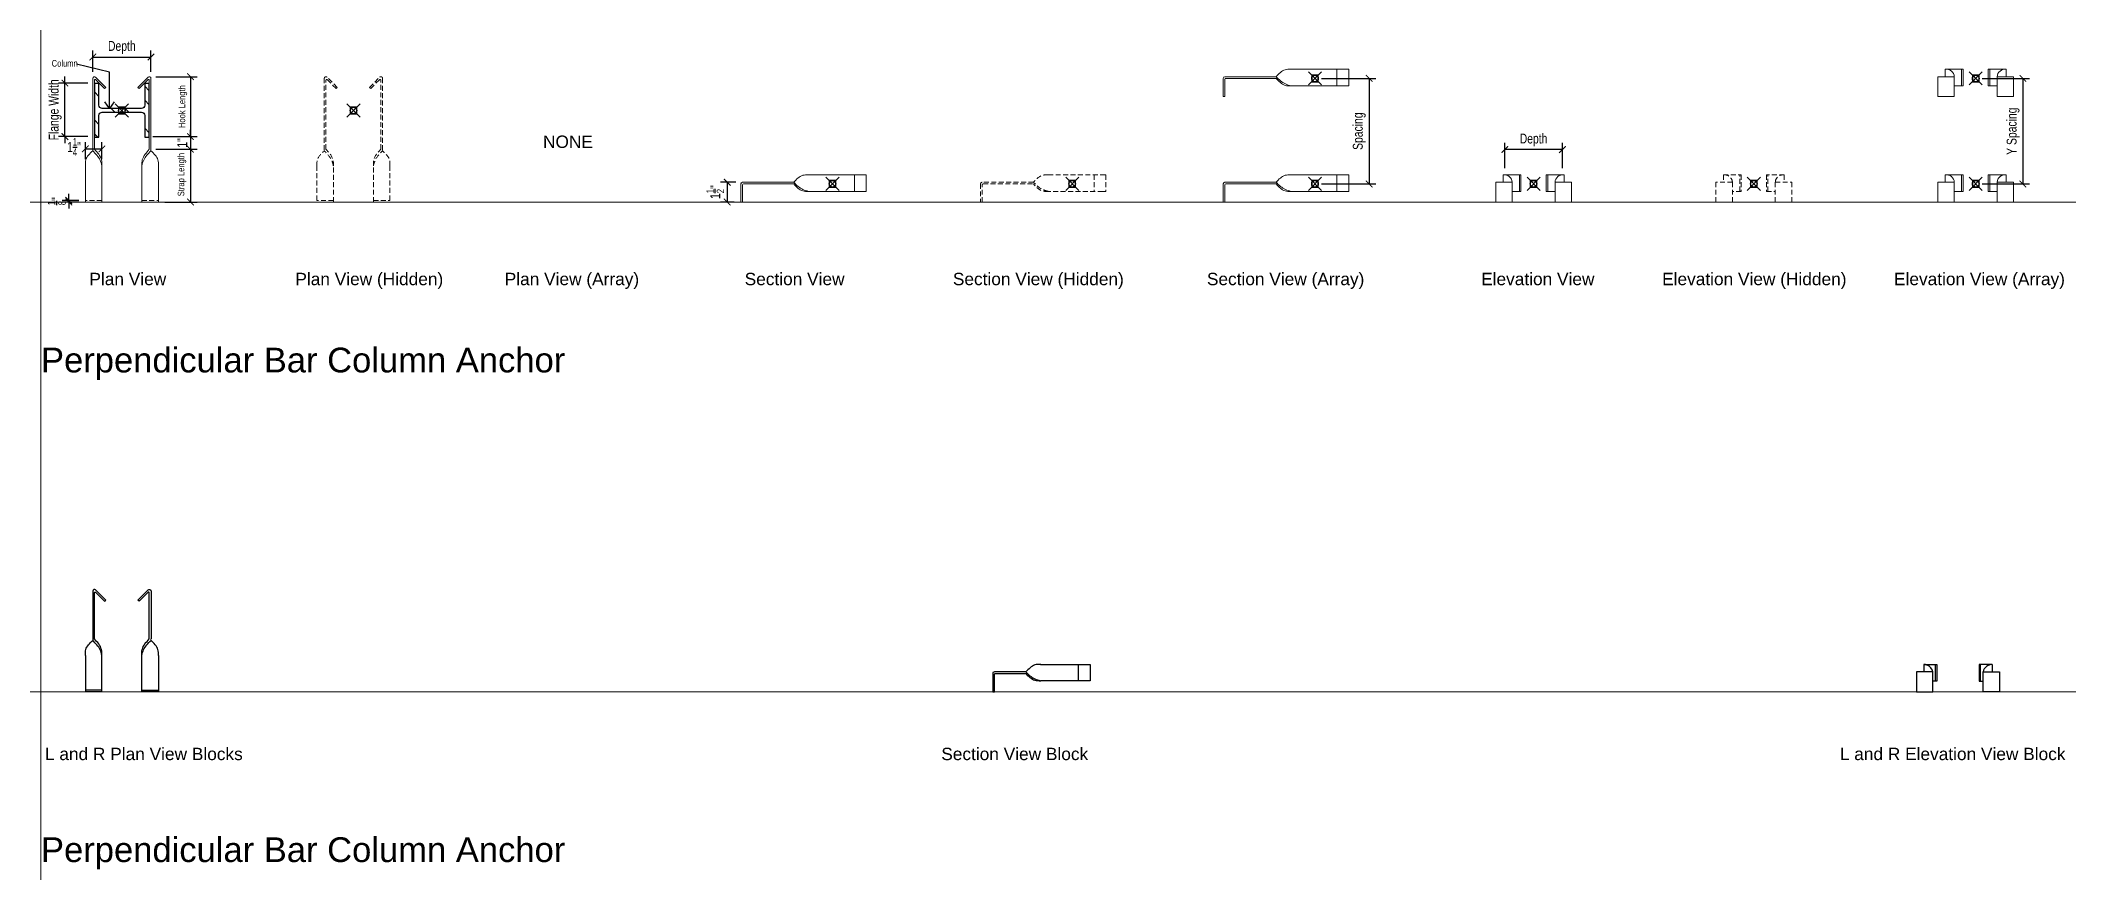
# Model space of a CAD drawing. Header units: inches. Extents: x 7 to 161, y -16 to 47.
import ezdxf
from ezdxf.enums import TextEntityAlignment as Align

# ---------------------------------------------------------------- set-up
doc = ezdxf.new("R2010")
doc.units = ezdxf.units.IN
doc.header["$LTSCALE"] = 48
doc.header["$MEASUREMENT"] = 0
doc.header["$PDMODE"] = 99
doc.header["$PDSIZE"] = 0.5
doc.linetypes.add('HIDDEN2', pattern=[0.1875, 0.125, -0.0625])
for name, color, linetype, lineweight in [('A-Anno-Dims', 211, 'Continuous', 25), ('A-Detl-Patt', 190, 'Continuous', 18), ('Fine', 70, 'Continuous', 18), ('G-Anno-Ttlb', 213, 'Continuous', 50)]:
    doc.layers.add(name, color=color, linetype=linetype, lineweight=lineweight)
doc.layers.add('anchors', color=253, linetype='Continuous')
doc.layers.add('G-Anno-Nplt', color=140, linetype='Continuous', lineweight=18, plot=False)
doc.styles.add('Arch-Dim', font='arial.ttf', dxfattribs={"width": 0.75})
doc.styles.add('RomanS', font='romans.shx')
doc.dimstyles.new('Aec-Arch-I-96', dxfattribs={"dimscale": 96, "dimtxt": 0.09375, "dimasz": 0.0625, "dimexe": 0.0625, "dimexo": 0.0625, "dimgap": 0.03125, "dimtad": 1, "dimdec": 4, "dimzin": 3, "dimdsep": 46, "dimlunit": 4, "dimtxsty": 'Arch-Dim', "dimblk": 'ARCHTICK', "dimcen": 0.09375, "dimazin": 2, "dimtfac": 0.75, "dimtdec": 4, "dimtix": 1, "dimtmove": 2, "dimatfit": 2, "dimfxl": 1, "dimtolj": 1, "dimtzin": 0, "dimarcsym": 0})
doc.dimstyles.new('Aec-Arch-I-96$7', dxfattribs={"dimscale": 96, "dimtxt": 0.09375, "dimasz": 0.0625, "dimexe": 0.0625, "dimexo": 0.0625, "dimgap": 0.03125, "dimtad": 0, "dimdec": 4, "dimzin": 3, "dimdsep": 46, "dimlunit": 4, "dimtxsty": 'Arch-Dim', "dimblk": 'ARCHTICK', "dimcen": 0.09375, "dimazin": 2, "dimtfac": 0.75, "dimtdec": 4, "dimtix": 1, "dimtmove": 2, "dimatfit": 2, "dimfxl": 1, "dimtolj": 1, "dimtzin": 0, "dimarcsym": 0})

# ---------------------------------------------------------------- blocks, each defined once
blk = doc.blocks.new('Anno_Title_T2')
at = {"color": 0, "linetype": 'ByBlock', "lineweight": -2, "style": 'RomanS'}
blk.add_attdef('TITLE', (0, 0.5), '', height=1.25, dxfattribs=at)
blk.add_attdef('SCALE', text='', height=0.75, dxfattribs=at).set_placement((0, -0.5), align=Align.TOP_LEFT)
blk = doc.blocks.new('_ArchTick')
at = {"color": 0, "linetype": 'ByBlock', "const_width": 0.15}
blk.add_lwpolyline([(-0.5, -0.5), (0.5, 0.5)], dxfattribs=at)
blk = doc.blocks.new('*D10')
at = {"layer": 'A-Anno-Dims', "color": 8, "lineweight": -2, "transparency": 16777216}
for p, q in [((10.97, 44.53), (10.97, 46.15)), ((15.38, 44.53), (15.38, 46.15)), ((10.97, 45.65), (15.38, 45.65))]:
    blk.add_line(p, q, dxfattribs=at)
at = {"layer": 'Defpoints', "color": 0, "transparency": 16777216}
for p in [(15.38, 45.65), (10.97, 44.03), (15.38, 44.03)]:
    blk.add_point(p, dxfattribs=at)
at = {"layer": 'A-Anno-Dims', "color": 8, "lineweight": -2, "transparency": 16777216, "xscale": 0.5, "yscale": 0.5, "zscale": 0.5, "rotation": 180}
blk.add_blockref('_ArchTick', (10.97, 45.65), dxfattribs=at)
at = {"layer": 'A-Anno-Dims', "color": 8, "lineweight": -2, "transparency": 16777216, "xscale": 0.5, "yscale": 0.5, "zscale": 0.5}
blk.add_blockref('_ArchTick', (15.38, 45.65), dxfattribs=at)
at = {"layer": 'A-Anno-Dims', "color": 0, "transparency": 16777216, "insert": (13.17, 46.38), "char_height": 0.75, "attachment_point": 5, "style": 'Arch-Dim'}
blk.add_mtext('\\A1;Depth', dxfattribs=at)
blk = doc.blocks.new('_Open90')
at = {"color": 0, "linetype": 'ByBlock', "lineweight": -2}
for p, q in [((0, 0), (-1, 0)), ((-0.5, 0.5), (0, 0)), ((0, 0), (-0.5, -0.5))]:
    blk.add_line(p, q, dxfattribs=at)
blk = doc.blocks.new('*D11')
at = {"layer": 'A-Anno-Dims', "color": 8, "lineweight": -2, "transparency": 16777216}
for p, q in [((15.75, 44.16), (18.87, 44.16)), ((18.37, 44.16), (18.37, 39.62)), ((15.53, 39.62), (18.87, 39.62))]:
    blk.add_line(p, q, dxfattribs=at)
at = {"layer": 'Defpoints', "color": 0, "transparency": 16777216}
for p in [(15.25, 44.16), (15.03, 39.62), (18.37, 39.62)]:
    blk.add_point(p, dxfattribs=at)
at = {"layer": 'A-Anno-Dims', "color": 8, "lineweight": -2, "transparency": 16777216, "xscale": 0.5, "yscale": 0.5, "zscale": 0.5}
for p, rotation in [((18.37, 44.16), 90), ((18.37, 39.62), 270)]:
    blk.add_blockref('_ArchTick', p, dxfattribs=dict(at, rotation=rotation))
at = {"layer": 'A-Anno-Dims', "color": 0, "transparency": 16777216, "insert": (17.8, 41.89), "char_height": 0.5, "attachment_point": 5, "rotation": 90, "style": 'Arch-Dim'}
blk.add_mtext('\\A1;Hook Length', dxfattribs=at)
blk = doc.blocks.new('*D12')
at = {"layer": 'A-Anno-Dims', "color": 8, "lineweight": -2, "transparency": 16777216}
for p, q in [((15.75, 38.66), (18.87, 38.66)), ((18.37, 38.66), (18.37, 34.66)), ((16.44, 34.66), (18.87, 34.66))]:
    blk.add_line(p, q, dxfattribs=at)
at = {"layer": 'Defpoints', "color": 0, "transparency": 16777216}
for p in [(15.25, 38.66), (15.94, 34.66), (18.37, 34.66)]:
    blk.add_point(p, dxfattribs=at)
at = {"layer": 'A-Anno-Dims', "color": 8, "lineweight": -2, "transparency": 16777216, "xscale": 0.5, "yscale": 0.5, "zscale": 0.5}
for p, rotation in [((18.37, 38.66), 90), ((18.37, 34.66), 270)]:
    blk.add_blockref('_ArchTick', p, dxfattribs=dict(at, rotation=rotation))
at = {"layer": 'A-Anno-Dims', "color": 0, "transparency": 16777216, "insert": (17.73, 36.74), "char_height": 0.5, "attachment_point": 5, "rotation": 90, "style": 'Arch-Dim'}
blk.add_mtext('\\A1;Strap Length', dxfattribs=at)
blk = doc.blocks.new('*D13')
at = {"layer": 'A-Anno-Dims', "color": 8, "lineweight": -2, "transparency": 16777216}
for p, q in [((9.91, 34.78), (8.65, 34.78)), ((9.91, 34.66), (8.65, 34.66)), ((9.15, 34.78), (9.15, 35.28)), ((9.15, 34.66), (9.15, 34.78)), ((9.15, 34.66), (9.15, 34.16))]:
    blk.add_line(p, q, dxfattribs=at)
at = {"layer": 'Defpoints', "color": 0, "transparency": 16777216}
for p in [(9.15, 34.78), (10.41, 34.78), (10.41, 34.66)]:
    blk.add_point(p, dxfattribs=at)
at = {"layer": 'A-Anno-Dims', "color": 8, "lineweight": -2, "transparency": 16777216, "xscale": 0.5, "yscale": 0.5, "zscale": 0.5}
for p, rotation in [((9.15, 34.78), 270), ((9.15, 34.66), 90)]:
    blk.add_blockref('_ArchTick', p, dxfattribs=dict(at, rotation=rotation))
at = {"layer": 'A-Anno-Dims', "color": 0, "transparency": 16777216, "insert": (8.24, 34.72), "char_height": 0.75, "attachment_point": 5, "rotation": 90, "style": 'Arch-Dim'}
blk.add_mtext('\\A1;{\\H0.750000x;\\S1/8;}"', dxfattribs=at)
blk = doc.blocks.new('*D14')
at = {"layer": 'A-Anno-Dims', "color": 8, "lineweight": -2, "transparency": 16777216}
for p, q in [((10.41, 37.91), (10.41, 39.19)), ((10.41, 38.69), (11.66, 38.69)), ((11.66, 37.91), (11.66, 39.19))]:
    blk.add_line(p, q, dxfattribs=at)
at = {"layer": 'Defpoints', "color": 0, "transparency": 16777216}
for p in [(11.66, 38.69), (10.41, 37.41), (11.66, 37.41)]:
    blk.add_point(p, dxfattribs=at)
at = {"layer": 'A-Anno-Dims', "color": 8, "lineweight": -2, "transparency": 16777216, "xscale": 0.5, "yscale": 0.5, "zscale": 0.5, "rotation": 180}
blk.add_blockref('_ArchTick', (10.41, 38.69), dxfattribs=at)
at = {"layer": 'A-Anno-Dims', "color": 8, "lineweight": -2, "transparency": 16777216, "xscale": 0.5, "yscale": 0.5, "zscale": 0.5}
blk.add_blockref('_ArchTick', (11.66, 38.69), dxfattribs=at)
at = {"layer": 'A-Anno-Dims', "color": 0, "transparency": 16777216, "insert": (9.54, 38.83), "char_height": 0.75, "attachment_point": 5, "style": 'Arch-Dim'}
blk.add_mtext('\\A1;1{\\H0.750000x;\\S1/4;}"', dxfattribs=at)
blk = doc.blocks.new('*D5')
at = {"layer": 'A-Anno-Dims', "color": 8, "lineweight": -2, "transparency": 16777216}
for p, q in [((18.37, 39.62), (18.37, 40.12)), ((15.53, 39.62), (18.87, 39.62)), ((16.25, 38.66), (18.87, 38.66)), ((18.37, 39.62), (18.37, 38.66)), ((18.37, 38.66), (18.37, 38.16))]:
    blk.add_line(p, q, dxfattribs=at)
at = {"layer": 'Defpoints', "color": 0, "transparency": 16777216}
for p in [(15.03, 39.62), (15.75, 38.66), (18.37, 38.66)]:
    blk.add_point(p, dxfattribs=at)
at = {"layer": 'A-Anno-Dims', "color": 8, "lineweight": -2, "transparency": 16777216, "xscale": 0.5, "yscale": 0.5, "zscale": 0.5}
for p, rotation in [((18.37, 39.62), 270), ((18.37, 38.66), 90)]:
    blk.add_blockref('_ArchTick', p, dxfattribs=dict(at, rotation=rotation))
at = {"layer": 'A-Anno-Dims', "color": 0, "transparency": 16777216, "insert": (17.75, 39.14), "char_height": 0.75, "attachment_point": 5, "rotation": 90, "style": 'Arch-Dim'}
blk.add_mtext('\\A1;1"', dxfattribs=at)
blk = doc.blocks.new('*D6')
at = {"layer": 'A-Anno-Dims', "color": 8, "lineweight": -2, "transparency": 16777216}
for p, q in [((10.59, 43.68), (8.36, 43.68)), ((8.86, 43.68), (8.86, 44.18)), ((8.86, 39.62), (8.86, 43.68)), ((10.59, 39.62), (8.36, 39.62)), ((8.86, 39.62), (8.86, 39.12))]:
    blk.add_line(p, q, dxfattribs=at)
at = {"layer": 'Defpoints', "color": 0, "transparency": 16777216}
for p in [(8.86, 43.68), (11.09, 43.68), (11.09, 39.62)]:
    blk.add_point(p, dxfattribs=at)
at = {"layer": 'A-Anno-Dims', "color": 8, "lineweight": -2, "transparency": 16777216, "xscale": 0.5, "yscale": 0.5, "zscale": 0.5}
for p, rotation in [((8.86, 43.68), 270), ((8.86, 39.62), 90)]:
    blk.add_blockref('_ArchTick', p, dxfattribs=dict(at, rotation=rotation))
at = {"layer": 'A-Anno-Dims', "color": 0, "transparency": 16777216, "insert": (8.12, 41.65), "char_height": 0.75, "attachment_point": 5, "rotation": 90, "style": 'Arch-Dim'}
blk.add_mtext('\\A1;Flange Width', dxfattribs=at)
blk = doc.blocks.new('*U4')
at = {"layer": 'A-Detl-Patt'}
h = blk.add_hatch(dxfattribs=at)
h.set_pattern_fill('ANSI32', color=256, scale=6, style=0)
edge = h.paths.add_edge_path()
edge.add_line((2.03, -2.08), (2.03, -1.735))
edge.add_line((2.03, -1.735), (0.39, -1.735))
edge.add_arc((0.39, -1.485), 0.25, 180, 270, ccw=False)
edge.add_line((0.14, -1.485), (0.14, 1.485))
edge.add_arc((0.39, 1.485), 0.25, 90, 180, ccw=False)
edge.add_line((0.39, 1.735), (2.03, 1.735))
edge.add_line((2.03, 1.735), (2.03, 2.08))
edge.add_line((2.03, 2.08), (-2.03, 2.08))
edge.add_line((-2.03, 2.08), (-2.03, 1.735))
edge.add_line((-2.03, 1.735), (-0.39, 1.735))
edge.add_arc((-0.39, 1.485), 0.25, 0, 90, ccw=False)
edge.add_line((-0.14, 1.485), (-0.14, -1.485))
edge.add_arc((-0.39, -1.485), 0.25, -90, 0, ccw=False)
edge.add_line((-0.39, -1.735), (-2.03, -1.735))
edge.add_line((-2.03, -1.735), (-2.03, -2.08))
edge.add_line((-2.03, -2.08), (2.03, -2.08))
at = {"color": 0, "linetype": 'ByBlock'}
blk.add_lwpolyline([(2.03, -2.08), (2.03, -1.735), (0.39, -1.735, -0.4142136), (0.14, -1.485), (0.14, 1.485, -0.4142136), (0.39, 1.735), (2.03, 1.735), (2.03, 2.08), (-2.03, 2.08), (-2.03, 1.735), (-0.39, 1.735, -0.4142136), (-0.14, 1.485), (-0.14, -1.485, -0.4142136), (-0.39, -1.735), (-2.03, -1.735), (-2.03, -2.08)], format="xyb", close=True, dxfattribs=at)
blk = doc.blocks.new('*D15')
at = {"layer": 'A-Anno-Dims', "color": 8, "lineweight": -2, "transparency": 16777216}
for p, q in [((59.72, 36.16), (58.56, 36.16)), ((59.06, 36.16), (59.06, 34.66)), ((59.59, 34.66), (58.56, 34.66))]:
    blk.add_line(p, q, dxfattribs=at)
at = {"layer": 'Defpoints', "color": 0, "transparency": 16777216}
for p in [(60.22, 36.16), (59.06, 34.66), (60.09, 34.66)]:
    blk.add_point(p, dxfattribs=at)
at = {"layer": 'A-Anno-Dims', "color": 8, "lineweight": -2, "transparency": 16777216, "xscale": 0.5, "yscale": 0.5, "zscale": 0.5}
for p, rotation in [((59.06, 36.16), 90), ((59.06, 34.66), 270)]:
    blk.add_blockref('_ArchTick', p, dxfattribs=dict(at, rotation=rotation))
at = {"layer": 'A-Anno-Dims', "color": 0, "transparency": 16777216, "insert": (58.15, 35.41), "char_height": 0.75, "attachment_point": 5, "rotation": 90, "style": 'Arch-Dim'}
blk.add_mtext('\\A1;1{\\H0.750000x;\\S1/2;}"', dxfattribs=at)
blk = doc.blocks.new('*D7')
at = {"layer": 'A-Anno-Dims', "color": 8, "lineweight": -2, "transparency": 16777216}
for p, q in [((104.11, 44.03), (108.22, 44.03)), ((107.72, 44.03), (107.72, 36.03)), ((104.11, 36.03), (108.22, 36.03))]:
    blk.add_line(p, q, dxfattribs=at)
at = {"layer": 'Defpoints', "color": 0, "transparency": 16777216}
for p in [(103.61, 44.03), (103.61, 36.03), (107.72, 36.03)]:
    blk.add_point(p, dxfattribs=at)
at = {"layer": 'A-Anno-Dims', "color": 8, "lineweight": -2, "transparency": 16777216, "xscale": 0.5, "yscale": 0.5, "zscale": 0.5}
for p, rotation in [((107.72, 44.03), 90), ((107.72, 36.03), 270)]:
    blk.add_blockref('_ArchTick', p, dxfattribs=dict(at, rotation=rotation))
at = {"layer": 'A-Anno-Dims', "color": 0, "transparency": 16777216, "insert": (106.97, 40.03), "char_height": 0.75, "attachment_point": 5, "rotation": 90, "style": 'Arch-Dim'}
blk.add_mtext('\\A1;Spacing', dxfattribs=at)
blk = doc.blocks.new('*D8')
at = {"layer": 'A-Anno-Dims', "color": 8, "lineweight": -2, "transparency": 16777216}
for p, q in [((118, 37.22), (118, 39.14)), ((122.37, 38.64), (118, 38.64)), ((122.37, 37.22), (122.37, 39.14))]:
    blk.add_line(p, q, dxfattribs=at)
at = {"layer": 'Defpoints', "color": 0, "transparency": 16777216}
for p in [(118, 38.64), (118, 36.72), (122.37, 36.72)]:
    blk.add_point(p, dxfattribs=at)
at = {"layer": 'A-Anno-Dims', "color": 8, "lineweight": -2, "transparency": 16777216, "xscale": 0.5, "yscale": 0.5, "zscale": 0.5, "rotation": 180}
blk.add_blockref('_ArchTick', (118, 38.64), dxfattribs=at)
at = {"layer": 'A-Anno-Dims', "color": 8, "lineweight": -2, "transparency": 16777216, "xscale": 0.5, "yscale": 0.5, "zscale": 0.5}
blk.add_blockref('_ArchTick', (122.37, 38.64), dxfattribs=at)
at = {"layer": 'A-Anno-Dims', "color": 0, "transparency": 16777216, "insert": (120.18, 39.36), "char_height": 0.75, "attachment_point": 5, "style": 'Arch-Dim'}
blk.add_mtext('\\A1;Depth', dxfattribs=at)
blk = doc.blocks.new('*D9')
at = {"layer": 'A-Anno-Dims', "color": 8, "lineweight": -2, "transparency": 16777216}
for p, q in [((154.19, 44.03), (157.77, 44.03)), ((157.27, 44.03), (157.27, 36.03)), ((154.19, 36.03), (157.77, 36.03))]:
    blk.add_line(p, q, dxfattribs=at)
at = {"layer": 'Defpoints', "color": 0, "transparency": 16777216}
for p in [(153.69, 44.03), (153.69, 36.03), (157.27, 36.03)]:
    blk.add_point(p, dxfattribs=at)
at = {"layer": 'A-Anno-Dims', "color": 8, "lineweight": -2, "transparency": 16777216, "xscale": 0.5, "yscale": 0.5, "zscale": 0.5}
for p, rotation in [((157.27, 44.03), 90), ((157.27, 36.03), 270)]:
    blk.add_blockref('_ArchTick', p, dxfattribs=dict(at, rotation=rotation))
at = {"layer": 'A-Anno-Dims', "color": 0, "transparency": 16777216, "insert": (156.53, 40.03), "char_height": 0.75, "attachment_point": 5, "rotation": 90, "style": 'Arch-Dim'}
blk.add_mtext('\\A1;Y Spacing', dxfattribs=at)
blk = doc.blocks.new('AecDtl_PerpendicularBarColumnAnchorLeftPlanAdjustableHook')
at = {"color": 0, "linetype": 'ByBlock', "lineweight": -2, "ltscale": 0.0625}
for points in [[(-0.13, 0), (-0.13, -2.25)], [(0, -2.25), (0, 0)]]:
    blk.add_lwpolyline(points, dxfattribs=at)
at = {"layer": 'Defpoints'}
for p in [(0, 0), (-0.13, -2.25)]:
    blk.add_point(p, dxfattribs=at)
blk = doc.blocks.new('AecDtl_PerpendicularBarColumnAnchorLeftPlanHook')
at = {"color": 0, "linetype": 'ByBlock', "lineweight": -2, "ltscale": 0.0625}
blk.add_lwpolyline([(0, -0.98), (0, 0.25, -0.668179), (0.11, 0.29), (0.77, -0.37), (0.86, -0.28), (0.09, 0.49, 0.668179), (-0.13, 0.4), (-0.13, -0.98)], format="xyb", dxfattribs=at)
at = {"layer": 'Defpoints'}
for p in [(0.86, 0.52), (-0.13, -0.98)]:
    blk.add_point(p, dxfattribs=at)
blk = doc.blocks.new('AecDtl_PerpendicularBarColumnAnchorLeftPlanTwist')
at = {"color": 0, "linetype": 'ByBlock', "lineweight": -2, "ltscale": 0.0625}
for points in [[(-0.13, 0), (-0.13, -0.13)], [(-0.69, -1.25), (-0.69, -1.5)], [(0.57, -1.5), (0.57, -1.25)]]:
    blk.add_lwpolyline(points, dxfattribs=at)
for points in [[(0.57, -1.25), (0.53, -0.81), (0, 0)], [(-0.69, -1.25), (-0.65, -0.81), (-0.13, -0.13)], [(0.57, -1.25), (0.43, -0.83), (-0.13, -0.13)]]:
    blk.add_spline(points, degree=3, dxfattribs=at)
at = {"layer": 'Defpoints'}
for p in [(-0.69, -1.5), (0.57, 0)]:
    blk.add_point(p, dxfattribs=at)
blk = doc.blocks.new('AecDtl_PerpendicularBarColumnAnchorLeftPlanAdjustableStrap')
at = {"color": 0, "linetype": 'ByBlock', "lineweight": -2, "ltscale": 0.0625}
for points in [[(-0.69, 0), (-0.69, -0.75)], [(0.56, -0.75), (0.57, 0)]]:
    blk.add_lwpolyline(points, dxfattribs=at)
at = {"layer": 'Defpoints'}
for p in [(0.57, 0), (-0.69, -0.75)]:
    blk.add_point(p, dxfattribs=at)
blk = doc.blocks.new('AecDtl_PerpendicularBarColumnAnchorRightPlanHook')
at = {"color": 0, "linetype": 'ByBlock', "lineweight": -2, "ltscale": 0.0625}
blk.add_lwpolyline([(0, -0.98), (0, 0.25, 0.668179), (-0.11, 0.29), (-0.77, -0.37), (-0.86, -0.28), (-0.09, 0.49, -0.668179), (0.13, 0.4), (0.13, -0.98)], format="xyb", dxfattribs=at)
at = {"layer": 'Defpoints'}
blk.add_point((-0.86, 0.52), dxfattribs=at)
blk = doc.blocks.new('AecDtl_PerpendicularBarColumnAnchorRightPlanAdjustableHook')
at = {"color": 0, "linetype": 'ByBlock', "lineweight": -2, "ltscale": 0.0625}
for points in [[(0, -2.25), (0, 0)], [(0.13, 0), (0.13, -2.25)]]:
    blk.add_lwpolyline(points, dxfattribs=at)
blk = doc.blocks.new('AecDtl_PerpendicularBarColumnAnchorRightPlanTwist')
at = {"color": 0, "linetype": 'ByBlock', "lineweight": -2, "ltscale": 0.0625}
for points in [[(-0.57, -1.5), (-0.57, -1.25)], [(0.69, -1.25), (0.69, -1.5)]]:
    blk.add_lwpolyline(points, dxfattribs=at)
for points, knots in [([(-0.57, -1.25), (-0.57, -1.1), (-0.57, -0.62), (-0.23, -0.25), (0, 0)], [0, 0, 0, 0, 0.443076, 1.41083, 1.41083, 1.41083, 1.41083]), ([(-0.57, -1.25), (-0.53, -1.11), (-0.41, -0.67), (-0.09, -0.34), (0.13, -0.12)], [0, 0, 0, 0, 0.44449, 1.337295, 1.337295, 1.337295, 1.337295]), ([(0.69, -1.25), (0.69, -1.1), (0.7, -0.65), (0.35, -0.33), (0.13, -0.12)], [0, 0, 0, 0, 0.443076, 1.307462, 1.307462, 1.307462, 1.307462])]:
    blk.add_open_spline(points, degree=3, knots=knots, dxfattribs=at)
at = {"layer": 'Defpoints'}
blk.add_point((-0.57, 0), dxfattribs=at)
blk = doc.blocks.new('AecDtl_PerpendicularBarColumnAnchorRightPlanAdjustableStrap')
at = {"color": 0, "linetype": 'ByBlock', "lineweight": -2, "ltscale": 0.0625}
for points in [[(-0.56, -0.75), (-0.56, 0)], [(0.69, 0), (0.69, -0.75)]]:
    blk.add_lwpolyline(points, dxfattribs=at)
blk = doc.blocks.new('AecDtl_PerpendicularBarColumnAnchorRightPlanBend')
at = {"color": 0, "linetype": 'ByBlock', "lineweight": -2, "ltscale": 0.0625}
for points in [[(0.69, 0), (0.69, -1.75), (-0.56, -1.75), (-0.56, 0)], [(-0.56, -1.63), (0.69, -1.63)]]:
    blk.add_lwpolyline(points, dxfattribs=at)
blk = doc.blocks.new('AecDtl_PerpendicularBarColumnAnchorLeftPlanBend')
at = {"color": 0, "linetype": 'ByBlock', "lineweight": -2, "ltscale": 0.0625}
for points in [[(-0.69, 0), (-0.69, -1.75), (0.56, -1.75), (0.56, 0)], [(0.56, -1.63), (-0.69, -1.63)]]:
    blk.add_lwpolyline(points, dxfattribs=at)
blk = doc.blocks.new('AecDtl_PerpendicularBarColumnAnchorSectionAdjustableHook')
at = {"color": 0, "linetype": 'ByBlock', "lineweight": -2, "ltscale": 0.0625}
for points in [[(-2.25, 0.62), (0, 0.62)], [(0, -0.62), (-2.25, -0.62)]]:
    blk.add_lwpolyline(points, dxfattribs=at)
at = {"layer": 'Defpoints'}
for p in [(-2.25, 0.62), (0, -0.62)]:
    blk.add_point(p, dxfattribs=at)
blk = doc.blocks.new('AecDtl_PerpendicularBarColumnAnchorSectionHook')
at = {"color": 0, "linetype": 'ByBlock', "lineweight": -2, "ltscale": 0.0625}
for points in [[(-0.98, 0.62), (0.27, 0.62), (0.52, 0.62), (0.52, -0.62), (0.27, -0.62), (-0.98, -0.62)], [(-0.37, 0.62), (-0.37, -0.62)]]:
    blk.add_lwpolyline(points, dxfattribs=at)
at = {"layer": 'Defpoints'}
for p in [(-0.98, 0.62), (0, 0), (0.52, -0.62)]:
    blk.add_point(p, dxfattribs=at)
blk = doc.blocks.new('AecDtl_PerpendicularBarColumnAnchorSectionTwist')
at = {"color": 0, "linetype": 'ByBlock', "lineweight": -2, "ltscale": 0.0625}
for points in [[(0, 0.63), (-0.44, 0.59), (-1.12, 0.06)], [(0, -0.63), (-0.42, -0.49), (-1.12, 0.06)], [(0, -0.63), (-0.44, -0.59), (-1.12, -0.06)]]:
    blk.add_spline(points, degree=3, dxfattribs=at)
at = {"layer": 'Defpoints'}
for p in [(-1.12, 0.63), (0, -0.63)]:
    blk.add_point(p, dxfattribs=at)
blk = doc.blocks.new('AecDtl_PerpendicularBarColumnAnchorSectionAdjustableStrap')
at = {"color": 0, "linetype": 'ByBlock', "lineweight": -2, "ltscale": 0.0625}
for points in [[(0, 0.0625), (-0.75, 0.0625)], [(-0.75, -0.0625), (0, -0.0625)]]:
    blk.add_lwpolyline(points, dxfattribs=at)
at = {"layer": 'Defpoints'}
for p in [(-0.75, 0.0625), (0, -0.0625)]:
    blk.add_point(p, dxfattribs=at)
blk = doc.blocks.new('AecDtl_PerpendicularBarColumnAnchorSectionBend')
at = {"color": 0, "linetype": 'ByBlock', "lineweight": -2, "ltscale": 0.0625}
blk.add_lwpolyline([(0, 0.06), (-1.63, 0.06, 0.414214), (-1.75, -0.06), (-1.75, -1.44), (-1.63, -1.44), (-1.63, -0.12, -0.414214), (-1.57, -0.06), (0, -0.06)], format="xyb", dxfattribs=at)
blk = doc.blocks.new('AecDtl_PerpendicularBarColumnAnchorLeftElevation')
at = {"color": 0, "linetype": 'ByBlock', "lineweight": -2, "ltscale": 0.0625}
for points in [[(-0.69, -1.44), (0.56, -1.44), (0.56, 0.06), (-0.69, 0.06), (-0.69, -1.44)], [(-0.12, 0.63), (-0.12, 0.06)], [(-0.12, 0.63), (0.86, 0.63), (0.86, -0.63), (0.56, -0.63)], [(0.77, -0.63), (0.77, 0.63)]]:
    blk.add_lwpolyline(points, dxfattribs=at)
blk.add_arc((-0.15, -0.1), 0.73, 13.2098, 87.8888, dxfattribs=at)
blk = doc.blocks.new('AecDtl_PerpendicularBarColumnAnchorRightElevation')
at = {"color": 0, "linetype": 'ByBlock', "lineweight": -2, "ltscale": 0.0625}
for points in [[(0.12, 0.63), (-0.86, 0.63), (-0.86, -0.63), (-0.56, -0.63)], [(-0.77, -0.63), (-0.77, 0.63)], [(0.69, -1.44), (-0.56, -1.44), (-0.56, 0.06), (0.69, 0.06), (0.69, -1.44)], [(0.12, 0.63), (0.12, 0.06)]]:
    blk.add_lwpolyline(points, dxfattribs=at)
blk.add_arc((0.15, -0.1), 0.73, 92.1112, 166.7902, dxfattribs=at)

msp = doc.modelspace()

# ---------------------------------------------------------------- linework, layer by layer
at = {"layer": 'A-Anno-Dims'}
for p in [(103.61242, 44.03279), (153.69479, 44.03279), (13.17386, 41.60303), (30.72456, 41.60303), (67.04309, 36.03279), (85.21558, 36.03279), (103.61242, 36.03279), (120.18361, 36.03279), (136.87676, 36.03279), (153.69479, 36.03279)]:
    msp.add_point(p, dxfattribs=at)
at = {"layer": 'Defpoints'}
for p in [(15.25284, 3.79789), (15.37784, 3.79789), (15.37784, 1.55042), (14.68779, 0.04914), (11.65916, -0.70086), (14.68856, -0.70086), (15.94034, -0.70086), (10.40738, -2.45338), (15.94034, -2.45338)]:
    msp.add_point(p, dxfattribs=at)
at = {"layer": 'Fine'}
for p, q in [((96.66386, 44.15779), (96.66386, 44.15779)), ((60.09453, 36.15779), (60.09453, 36.15779)), ((96.66386, 36.15779), (96.66386, 36.15779)), ((79.19223, -0.95338), (79.19223, -0.95338))]:
    msp.add_line(p, q, dxfattribs=at)
at = {"layer": 'Fine', "linetype": 'HIDDEN2', "ltscale": 0.0625}
msp.add_line((78.26702, 36.15779), (78.26702, 36.15779), dxfattribs=at)
at = {"layer": 'Fine'}
for points in [[(101.79211, 44.72029), (105.91711, 44.72029), (106.16711, 44.72029), (106.16711, 43.47029), (105.91711, 43.47029), (101.79211, 43.47029)], [(151.38622, 44.72029), (151.38622, 44.15779)], [(151.38622, 44.72029), (152.73858, 44.72029), (152.73858, 43.47029), (152.06979, 43.46947)], [(152.62451, 43.47029), (152.62451, 44.72029)], [(156.00335, 44.72029), (154.65099, 44.72029), (154.65099, 43.47029), (155.31979, 43.46947)], [(154.76507, 43.47029), (154.76507, 44.72029)], [(156.00335, 44.72029), (156.00335, 44.15779)], [(150.83267, 42.65779), (152.06979, 42.65779), (152.06979, 44.15779), (150.81979, 44.15779), (150.82492, 42.65779)], [(156.56465, 42.65779), (155.31979, 42.65779), (155.31979, 44.15779), (156.56979, 44.15779), (156.56979, 42.65779)], [(10.40636, 37.41159), (10.40636, 34.65779), (11.65636, 34.65779), (11.65916, 37.41159)], [(15.94136, 37.41159), (15.94136, 34.65779), (14.69136, 34.65779), (14.68856, 37.41159)], [(65.22278, 36.72029), (69.34778, 36.72029), (69.59778, 36.72029), (69.59778, 35.47029), (69.34778, 35.47029), (65.22278, 35.47029)], [(101.79211, 36.72029), (105.91711, 36.72029), (106.16711, 36.72029), (106.16711, 35.47029), (105.91711, 35.47029), (101.79211, 35.47029)], [(117.3215, 34.65779), (118.55861, 34.65779), (118.55861, 36.15779), (117.30862, 36.15779), (117.31375, 34.65779)], [(117.87505, 36.72029), (117.87505, 36.15779)], [(117.87505, 36.72029), (119.22741, 36.72029), (119.22741, 35.47029), (118.55861, 35.46947)], [(119.11334, 35.47029), (119.11334, 36.72029)], [(122.49218, 36.72029), (121.13982, 36.72029), (121.13982, 35.47029), (121.80862, 35.46947)], [(121.25389, 35.47029), (121.25389, 36.72029)], [(123.05348, 34.65779), (121.80862, 34.65779), (121.80862, 36.15779), (123.05861, 36.15779), (123.05861, 34.65779)], [(122.49218, 36.72029), (122.49218, 36.15779)], [(150.83267, 34.65779), (152.06979, 34.65779), (152.06979, 36.15779), (150.81979, 36.15779), (150.82492, 34.65779)], [(151.38622, 36.72029), (151.38622, 36.15779)], [(151.38622, 36.72029), (152.73858, 36.72029), (152.73858, 35.47029), (152.06979, 35.46947)], [(152.62451, 35.47029), (152.62451, 36.72029)], [(156.00335, 36.72029), (154.65099, 36.72029), (154.65099, 35.47029), (155.31979, 35.46947)], [(154.76507, 35.47029), (154.76507, 36.72029)], [(156.56465, 34.65779), (155.31979, 34.65779), (155.31979, 36.15779), (156.56979, 36.15779), (156.56979, 34.65779)], [(156.00335, 36.72029), (156.00335, 36.15779)], [(15.37784, 1.55042), (15.37784, 1.42542)]]:
    msp.add_lwpolyline(points, dxfattribs=at)
at = {"layer": 'Fine', "linetype": 'Continuous'}
for points in [[(105.26867, 44.72029), (105.26867, 43.47029)], [(68.69934, 36.72029), (68.69934, 35.47029)], [(105.26867, 36.72029), (105.26867, 35.47029)]]:
    msp.add_lwpolyline(points, dxfattribs=at)
at = {"layer": 'Fine'}
for points in [[(11.09386, 38.66159), (11.09386, 43.88191, -0.668178638), (11.20055, 43.9261), (11.86492, 43.26173), (11.9533, 43.35012), (11.18225, 44.12118, 0.668178638), (10.96886, 44.03279), (10.96886, 38.53659)], [(15.25386, 38.66159), (15.25386, 43.88191, 0.668178638), (15.14716, 43.9261), (14.4828, 43.26173), (14.39441, 43.35012), (15.16547, 44.12118, -0.668178638), (15.37886, 44.03279), (15.37886, 38.53659)], [(100.66711, 44.15779), (96.78886, 44.15779, 0.414213562), (96.66386, 44.03279), (96.66386, 42.65779), (96.78886, 42.65779), (96.78886, 43.97029, -0.414213562), (96.85136, 44.03279), (100.66711, 44.03279)], [(64.09778, 36.15779), (60.21953, 36.15779, 0.414213562), (60.09453, 36.03279), (60.09453, 34.65779), (60.21953, 34.65779), (60.21953, 35.97029, -0.414213562), (60.28203, 36.03279), (64.09778, 36.03279)], [(100.66711, 36.15779), (96.78886, 36.15779, 0.414213562), (96.66386, 36.03279), (96.66386, 34.65779), (96.78886, 34.65779), (96.78886, 35.97029, -0.414213562), (96.85136, 36.03279), (100.66711, 36.03279)]]:
    msp.add_lwpolyline(points, format="xyb", dxfattribs=at)
at = {"layer": 'Fine', "linetype": 'HIDDEN2', "ltscale": 0.0625}
for points in [[(28.64456, 38.66159), (28.64456, 43.88191, -0.668178638), (28.75126, 43.9261), (29.41562, 43.26173), (29.50401, 43.35012), (28.73295, 44.12118, 0.668178638), (28.51956, 44.03279), (28.51956, 38.53659)], [(32.80456, 38.66159), (32.80456, 43.88191, 0.668178638), (32.69787, 43.9261), (32.0335, 43.26173), (31.94511, 43.35012), (32.71617, 44.12118, -0.668178638), (32.92956, 44.03279), (32.92956, 38.53659)], [(82.27027, 36.15779), (78.39202, 36.15779, 0.414213562), (78.26702, 36.03279), (78.26702, 34.65779), (78.39202, 34.65779), (78.39202, 35.97029, -0.414213562), (78.45452, 36.03279), (82.27027, 36.03279)]]:
    msp.add_lwpolyline(points, format="xyb", dxfattribs=at)
for points in [[(27.95706, 37.41159), (27.95706, 34.65779), (29.20706, 34.65779), (29.20986, 37.41159)], [(33.49206, 37.41159), (33.49206, 34.65779), (32.24206, 34.65779), (32.23926, 37.41159)], [(83.39527, 36.72029), (87.52027, 36.72029), (87.77027, 36.72029), (87.77027, 35.47029), (87.52027, 35.47029), (83.39527, 35.47029)], [(86.87183, 36.72029), (86.87183, 35.47029)], [(134.01464, 34.65779), (135.25176, 34.65779), (135.25176, 36.15779), (134.00176, 36.15779), (134.00689, 34.65779)], [(134.56819, 36.72029), (134.56819, 36.15779)], [(134.56819, 36.72029), (135.92055, 36.72029), (135.92055, 35.47029), (135.25176, 35.46947)], [(135.80648, 35.47029), (135.80648, 36.72029)], [(139.18532, 36.72029), (137.83296, 36.72029), (137.83296, 35.47029), (138.50176, 35.46947)], [(137.94703, 35.47029), (137.94703, 36.72029)], [(139.74662, 34.65779), (138.50176, 34.65779), (138.50176, 36.15779), (139.75176, 36.15779), (139.75176, 34.65779)], [(139.18532, 36.72029), (139.18532, 36.15779)], [(11.65799, 34.78279), (10.4069, 34.78279)], [(14.69081, 34.78279), (15.9419, 34.78279)], [(29.20869, 34.78279), (27.95761, 34.78279)], [(32.24152, 34.78279), (33.49261, 34.78279)]]:
    msp.add_lwpolyline(points, dxfattribs=at)
at = {"layer": 'Fine'}
for centre, start, end in [((151.47413, 44.13053), 2.6206713, 98.4779191), ((155.91544, 44.13053), 81.5220809, 177.3793287), ((117.96296, 36.13053), 2.6206713, 98.4779191), ((122.40427, 36.13053), 81.5220809, 177.3793287), ((151.47413, 36.13053), 2.6206713, 98.4779191), ((155.91544, 36.13053), 81.5220809, 177.3793287)]:
    msp.add_arc(centre, 0.59628, start, end, dxfattribs=at)
at = {"layer": 'Fine', "linetype": 'HIDDEN2', "ltscale": 0.0625}
for centre, start, end in [((134.6561, 36.13053), 2.6206713, 98.4779191), ((139.09741, 36.13053), 81.5220809, 177.3793287)]:
    msp.add_arc(centre, 0.59628, start, end, dxfattribs=at)
at = {"layer": 'Fine'}
for points in [[(101.79211, 44.72029), (101.35025, 44.68739), (100.66711, 44.15779)], [(101.79211, 43.46749), (101.37031, 43.60769), (100.66711, 44.15779)], [(101.79211, 43.46749), (101.35025, 43.5004), (100.66711, 44.03279)], [(10.40636, 37.41159), (10.43926, 37.85345), (10.96886, 38.53659)], [(11.65916, 37.41159), (11.51896, 37.83339), (10.96886, 38.53659)], [(11.65916, 37.41159), (11.62625, 37.85345), (11.09386, 38.66159)], [(14.68856, 37.41159), (14.72146, 37.85345), (15.25386, 38.66159)], [(14.68856, 37.41159), (14.82876, 37.83339), (15.37886, 38.53659)], [(15.94136, 37.41159), (15.90845, 37.85345), (15.37886, 38.53659)], [(65.22278, 36.72029), (64.78092, 36.68739), (64.09778, 36.15779)], [(65.22278, 35.46749), (64.80098, 35.60769), (64.09778, 36.15779)], [(65.22278, 35.46749), (64.78092, 35.5004), (64.09778, 36.03279)], [(101.79211, 36.72029), (101.35025, 36.68739), (100.66711, 36.15779)], [(101.79211, 35.46749), (101.37031, 35.60769), (100.66711, 36.15779)], [(101.79211, 35.46749), (101.35025, 35.5004), (100.66711, 36.03279)]]:
    msp.add_spline(points, degree=3, dxfattribs=at)
at = {"layer": 'Fine', "linetype": 'HIDDEN2', "ltscale": 0.0625}
for points in [[(27.95706, 37.41159), (27.98996, 37.85345), (28.51956, 38.53659)], [(29.20986, 37.41159), (29.06966, 37.83339), (28.51956, 38.53659)], [(29.20986, 37.41159), (29.17696, 37.85345), (28.64456, 38.66159)], [(32.23926, 37.41159), (32.27216, 37.85345), (32.80456, 38.66159)], [(32.23926, 37.41159), (32.37946, 37.83339), (32.92956, 38.53659)], [(33.49206, 37.41159), (33.45916, 37.85345), (32.92956, 38.53659)], [(83.39527, 36.72029), (82.95341, 36.68739), (82.27027, 36.15779)], [(83.39527, 35.46749), (82.97347, 35.60769), (82.27027, 36.15779)], [(83.39527, 35.46749), (82.95341, 35.5004), (82.27027, 36.03279)]]:
    msp.add_spline(points, degree=3, dxfattribs=at)
at = {"layer": 'G-Anno-Nplt'}
for p, direction in [((7.04266, 367.96955), (0, -1)), ((1022.37983, 34.65779), (1, 0)), ((1046.17959, -2.45338), (1, 0))]:
    msp.add_xline(p, direction, dxfattribs=at)

# ---------------------------------------------------------------- block references
for name, p in [('AecDtl_PerpendicularBarColumnAnchorLeftPlanHook', (11.09488, 4.77312)), ('AecDtl_PerpendicularBarColumnAnchorRightPlanHook', (15.25284, 4.77312)), ('AecDtl_PerpendicularBarColumnAnchorLeftPlanAdjustableHook', (11.09488, 3.79789)), ('AecDtl_PerpendicularBarColumnAnchorRightPlanAdjustableHook', (15.25284, 3.79789)), ('AecDtl_PerpendicularBarColumnAnchorLeftPlanTwist', (11.09488, 1.55042)), ('AecDtl_PerpendicularBarColumnAnchorRightPlanTwist', (15.25284, 1.55042)), ('AecDtl_PerpendicularBarColumnAnchorLeftPlanAdjustableStrap', (11.09488, 0.04914)), ('AecDtl_PerpendicularBarColumnAnchorRightPlanAdjustableStrap', (15.25131, 0.04914)), ('AecDtl_PerpendicularBarColumnAnchorLeftPlanBend', (11.09488, -0.70086)), ('AecDtl_PerpendicularBarColumnAnchorRightPlanBend', (15.25284, -0.70086)), ('AecDtl_PerpendicularBarColumnAnchorSectionBend', (80.94476, -1.01588)), ('AecDtl_PerpendicularBarColumnAnchorLeftElevation', (149.88632, -1.01588)), ('AecDtl_PerpendicularBarColumnAnchorRightElevation', (154.8157, -1.01588))]:
    msp.add_blockref(name, p)
at = {"layer": 'anchors', "rotation": 90}
msp.add_blockref('*U4', (13.17386, 41.60303), dxfattribs=at)
at = {"layer": 'Defpoints'}
for name, p in [('AecDtl_PerpendicularBarColumnAnchorSectionAdjustableStrap', (81.69476, -1.01588)), ('AecDtl_PerpendicularBarColumnAnchorSectionTwist', (82.81976, -1.01588)), ('AecDtl_PerpendicularBarColumnAnchorSectionAdjustableHook', (85.06723, -1.01588)), ('AecDtl_PerpendicularBarColumnAnchorSectionHook', (86.04246, -1.01588))]:
    msp.add_blockref(name, p, dxfattribs=at)
at = {"layer": 'G-Anno-Ttlb'}
ref = msp.add_blockref('Anno_Title_T2', (45.09578, 38.38639), dxfattribs=dict(at, xscale=0.75, yscale=0.75, zscale=0.75))
ref.add_attrib('TITLE', 'NONE', (45.09578, 38.76139), dxfattribs={"layer": '0', "color": 0, "linetype": 'ByBlock', "lineweight": -2, "height": 0.9375, "style": 'Arch-Dim'})
ref = msp.add_blockref('Anno_Title_T2', (10.7138, 27.98245), dxfattribs=dict(at, xscale=0.75, yscale=0.75, zscale=0.75))
ref.add_attrib('TITLE', 'Plan View', (10.7138, 28.35745), dxfattribs={"layer": '0', "color": 0, "linetype": 'ByBlock', "lineweight": -2, "height": 0.9375, "style": 'Arch-Dim'})
ref = msp.add_blockref('Anno_Title_T2', (26.32465, 27.98245), dxfattribs=dict(at, xscale=0.75, yscale=0.75, zscale=0.75))
ref.add_attrib('TITLE', 'Plan View (Hidden)', (26.32465, 28.35745), dxfattribs={"layer": '0', "color": 0, "linetype": 'ByBlock', "lineweight": -2, "height": 0.9375, "style": 'Arch-Dim'})
ref = msp.add_blockref('Anno_Title_T2', (42.19523, 27.98245), dxfattribs=dict(at, xscale=0.75, yscale=0.75, zscale=0.75))
ref.add_attrib('TITLE', 'Plan View (Array)', (42.19523, 28.35745), dxfattribs={"layer": '0', "color": 0, "linetype": 'ByBlock', "lineweight": -2, "height": 0.9375, "style": 'Arch-Dim'})
ref = msp.add_blockref('Anno_Title_T2', (60.38311, 27.98245), dxfattribs=dict(at, xscale=0.75, yscale=0.75, zscale=0.75))
ref.add_attrib('TITLE', 'Section View', (60.38311, 28.35745), dxfattribs={"layer": '0', "color": 0, "linetype": 'ByBlock', "lineweight": -2, "height": 0.9375, "style": 'Arch-Dim'})
ref = msp.add_blockref('Anno_Title_T2', (76.16521, 27.98245), dxfattribs=dict(at, xscale=0.75, yscale=0.75, zscale=0.75))
ref.add_attrib('TITLE', 'Section View (Hidden)', (76.16521, 28.35745), dxfattribs={"layer": '0', "color": 0, "linetype": 'ByBlock', "lineweight": -2, "height": 0.9375, "style": 'Arch-Dim'})
ref = msp.add_blockref('Anno_Title_T2', (95.42004, 27.98245), dxfattribs=dict(at, xscale=0.75, yscale=0.75, zscale=0.75))
ref.add_attrib('TITLE', 'Section View (Array)', (95.42004, 28.35745), dxfattribs={"layer": '0', "color": 0, "linetype": 'ByBlock', "lineweight": -2, "height": 0.9375, "style": 'Arch-Dim'})
ref = msp.add_blockref('Anno_Title_T2', (116.2072, 27.98245), dxfattribs=dict(at, xscale=0.75, yscale=0.75, zscale=0.75))
ref.add_attrib('TITLE', 'Elevation View', (116.2072, 28.35745), dxfattribs={"layer": '0', "color": 0, "linetype": 'ByBlock', "lineweight": -2, "height": 0.9375, "style": 'Arch-Dim'})
ref = msp.add_blockref('Anno_Title_T2', (129.92572, 27.98245), dxfattribs=dict(at, xscale=0.75, yscale=0.75, zscale=0.75))
ref.add_attrib('TITLE', 'Elevation View (Hidden)', (129.92572, 28.35745), dxfattribs={"layer": '0', "color": 0, "linetype": 'ByBlock', "lineweight": -2, "height": 0.9375, "style": 'Arch-Dim'})
ref = msp.add_blockref('Anno_Title_T2', (147.50447, 27.98245), dxfattribs=dict(at, xscale=0.75, yscale=0.75, zscale=0.75))
ref.add_attrib('TITLE', 'Elevation View (Array)', (147.50447, 28.35745), dxfattribs={"layer": '0', "color": 0, "linetype": 'ByBlock', "lineweight": -2, "height": 0.9375, "style": 'Arch-Dim'})
ref = msp.add_blockref('Anno_Title_T2', (7.04266, 20.99611), dxfattribs=dict(at, xscale=1.5, yscale=1.5, zscale=1.5))
ref.add_attrib('TITLE', 'Perpendicular Bar Column Anchor', (7.04266, 21.74611), dxfattribs={"layer": '0', "color": 0, "linetype": 'ByBlock', "lineweight": -2, "height": 1.875, "style": 'Arch-Dim'})
ref = msp.add_blockref('Anno_Title_T2', (7.34258, -8.01559), dxfattribs=dict(at, xscale=0.75, yscale=0.75, zscale=0.75))
ref.add_attrib('TITLE', 'L and R Plan View Blocks', (7.34258, -7.64059), dxfattribs={"layer": '0', "color": 0, "linetype": 'ByBlock', "lineweight": -2, "height": 0.9375, "style": 'Arch-Dim'})
ref = msp.add_blockref('Anno_Title_T2', (75.28507, -8.01559), dxfattribs=dict(at, xscale=0.75, yscale=0.75, zscale=0.75))
ref.add_attrib('TITLE', 'Section View Block', (75.28507, -7.64059), dxfattribs={"layer": '0', "color": 0, "linetype": 'ByBlock', "lineweight": -2, "height": 0.9375, "style": 'Arch-Dim'})
ref = msp.add_blockref('Anno_Title_T2', (143.39368, -8.01559), dxfattribs=dict(at, xscale=0.75, yscale=0.75, zscale=0.75))
ref.add_attrib('TITLE', 'L and R Elevation View Block', (143.39368, -7.64059), dxfattribs={"layer": '0', "color": 0, "linetype": 'ByBlock', "lineweight": -2, "height": 0.9375, "style": 'Arch-Dim'})
ref = msp.add_blockref('Anno_Title_T2', (7.04266, -16.11506), dxfattribs=dict(at, xscale=1.5, yscale=1.5, zscale=1.5))
ref.add_attrib('TITLE', 'Perpendicular Bar Column Anchor', (7.04266, -15.36506), dxfattribs={"layer": '0', "color": 0, "linetype": 'ByBlock', "lineweight": -2, "height": 1.875, "style": 'Arch-Dim'})

# ---------------------------------------------------------------- texts
at = {"layer": 'A-Anno-Dims', "style": 'Arch-Dim', "width": 0.75}
msp.add_text('Column', height=0.5, dxfattribs=at).set_placement((7.85503, 44.92428))

# ---------------------------------------------------------------- dimensions: what is measured, and where the dimension line sits
at = {"layer": 'A-Anno-Dims'}
for base, p1, p2, picture, middle in [((15.37886, 45.64604), (10.96886, 44.03279), (15.37886, 44.03279), '*D10', (13.17386, 46.37515)), ((118.00005, 38.63507), (122.36718, 36.72029), (118.00005, 36.72029), '*D8', (120.18361, 39.36418))]:
    dim = msp.add_linear_dim(base=base, p1=p1, p2=p2, text='Depth', dimstyle='Aec-Arch-I-96', override={"dimscale": 8, "dimclrd": 8, "dimclre": 8, "dimldrblk": 'Open90'}, dxfattribs=at)
    dim.commit()
    dim.dimension.update_dxf_attribs({"geometry": picture, "text_midpoint": middle})
for base, p1, p2, text, override, picture, middle in [((8.85981, 43.6839), (11.09386, 39.6239), (11.09386, 43.6839), 'Flange Width', {"dimscale": 8, "dimclrd": 8, "dimclre": 8, "dimldrblk": 'Open90'}, '*D6', (8.12457, 41.6539)), ((18.3728, 39.6239), (15.25386, 44.15779), (15.03485, 39.6239), 'Hook Length', {"dimscale": 8, "dimtxt": 0.0625, "dimclrd": 8, "dimclre": 8, "dimldrblk": 'Open90'}, '*D11', (17.7993, 41.89085)), ((107.71634, 36.03279), (103.61242, 44.03279), (103.61242, 36.03279), 'Spacing', {"dimscale": 8, "dimclrd": 8, "dimclre": 8, "dimldrblk": 'Open90'}, '*D7', (106.9747, 40.03279)), ((157.26851, 36.03279), (153.69479, 44.03279), (153.69479, 36.03279), 'Y Spacing', {"dimscale": 8, "dimclrd": 8, "dimclre": 8, "dimldrblk": 'Open90'}, '*D9', (156.52686, 40.03279)), ((18.3728, 38.66159), (15.03485, 39.6239), (15.75386, 38.66159), '1"', {"dimscale": 8, "dimclrd": 8, "dimclre": 8, "dimldrblk": 'Open90'}, '*D5', (17.74626, 39.14275))]:
    dim = msp.add_linear_dim(base=base, p1=p1, p2=p2, angle=90, text=text, dimstyle='Aec-Arch-I-96', override=override, dxfattribs=at)
    dim.commit()
    dim.dimension.update_dxf_attribs({"geometry": picture, "text_midpoint": middle})
dim = msp.add_linear_dim(base=(11.65916, 38.68529), p1=(10.40636, 37.41159), p2=(11.65916, 37.41032), dimstyle='Aec-Arch-I-96', override={"dimscale": 8, "dimclrd": 8, "dimclre": 8, "dimldrblk": 'Open90'}, dxfattribs=at)
dim.commit()
dim.dimension.update_dxf_attribs({"geometry": '*D14', "text_midpoint": (9.53525, 38.82789), "dimtype": 160})
dim = msp.add_linear_dim(base=(18.3728, 34.65779), p1=(15.25386, 38.66159), p2=(15.94136, 34.65779), angle=90, text='Strap Length', dimstyle='Aec-Arch-I-96', override={"dimscale": 8, "dimtxt": 0.0625, "dimclrd": 8, "dimclre": 8, "dimldrblk": 'Open90'}, dxfattribs=at)
dim.commit()
dim.dimension.update_dxf_attribs({"geometry": '*D12', "text_midpoint": (17.73107, 36.73649), "dimtype": 160})
for base, p1, p2, picture, middle in [((9.15338, 34.78279), (10.40636, 34.65779), (10.4069, 34.78279), '*D13', (8.24003, 34.72029)), ((59.05629, 34.65779), (60.21953, 36.15779), (60.09453, 34.65779), '*D15', (58.14774, 35.40779))]:
    dim = msp.add_linear_dim(base=base, p1=p1, p2=p2, angle=90, dimstyle='Aec-Arch-I-96', override={"dimscale": 8, "dimclrd": 8, "dimclre": 8, "dimldrblk": 'Open90'}, dxfattribs=at)
    dim.commit()
    dim.dimension.update_dxf_attribs({"geometry": picture, "text_midpoint": middle})

# ---------------------------------------------------------------- leaders
msp.add_leader([(12.23073, 41.74303), (12.23073, 44.51429), (9.73376, 45.12036)], dimstyle='Aec-Arch-I-96$7', override={"dimscale": 8, "dimgap": 0.03125, "dimtad": 0, "dimclrd": 8, "dimclre": 8, "dimldrblk": 'Open90'}, dxfattribs=at)

doc.saveas('drawing.dxf')
